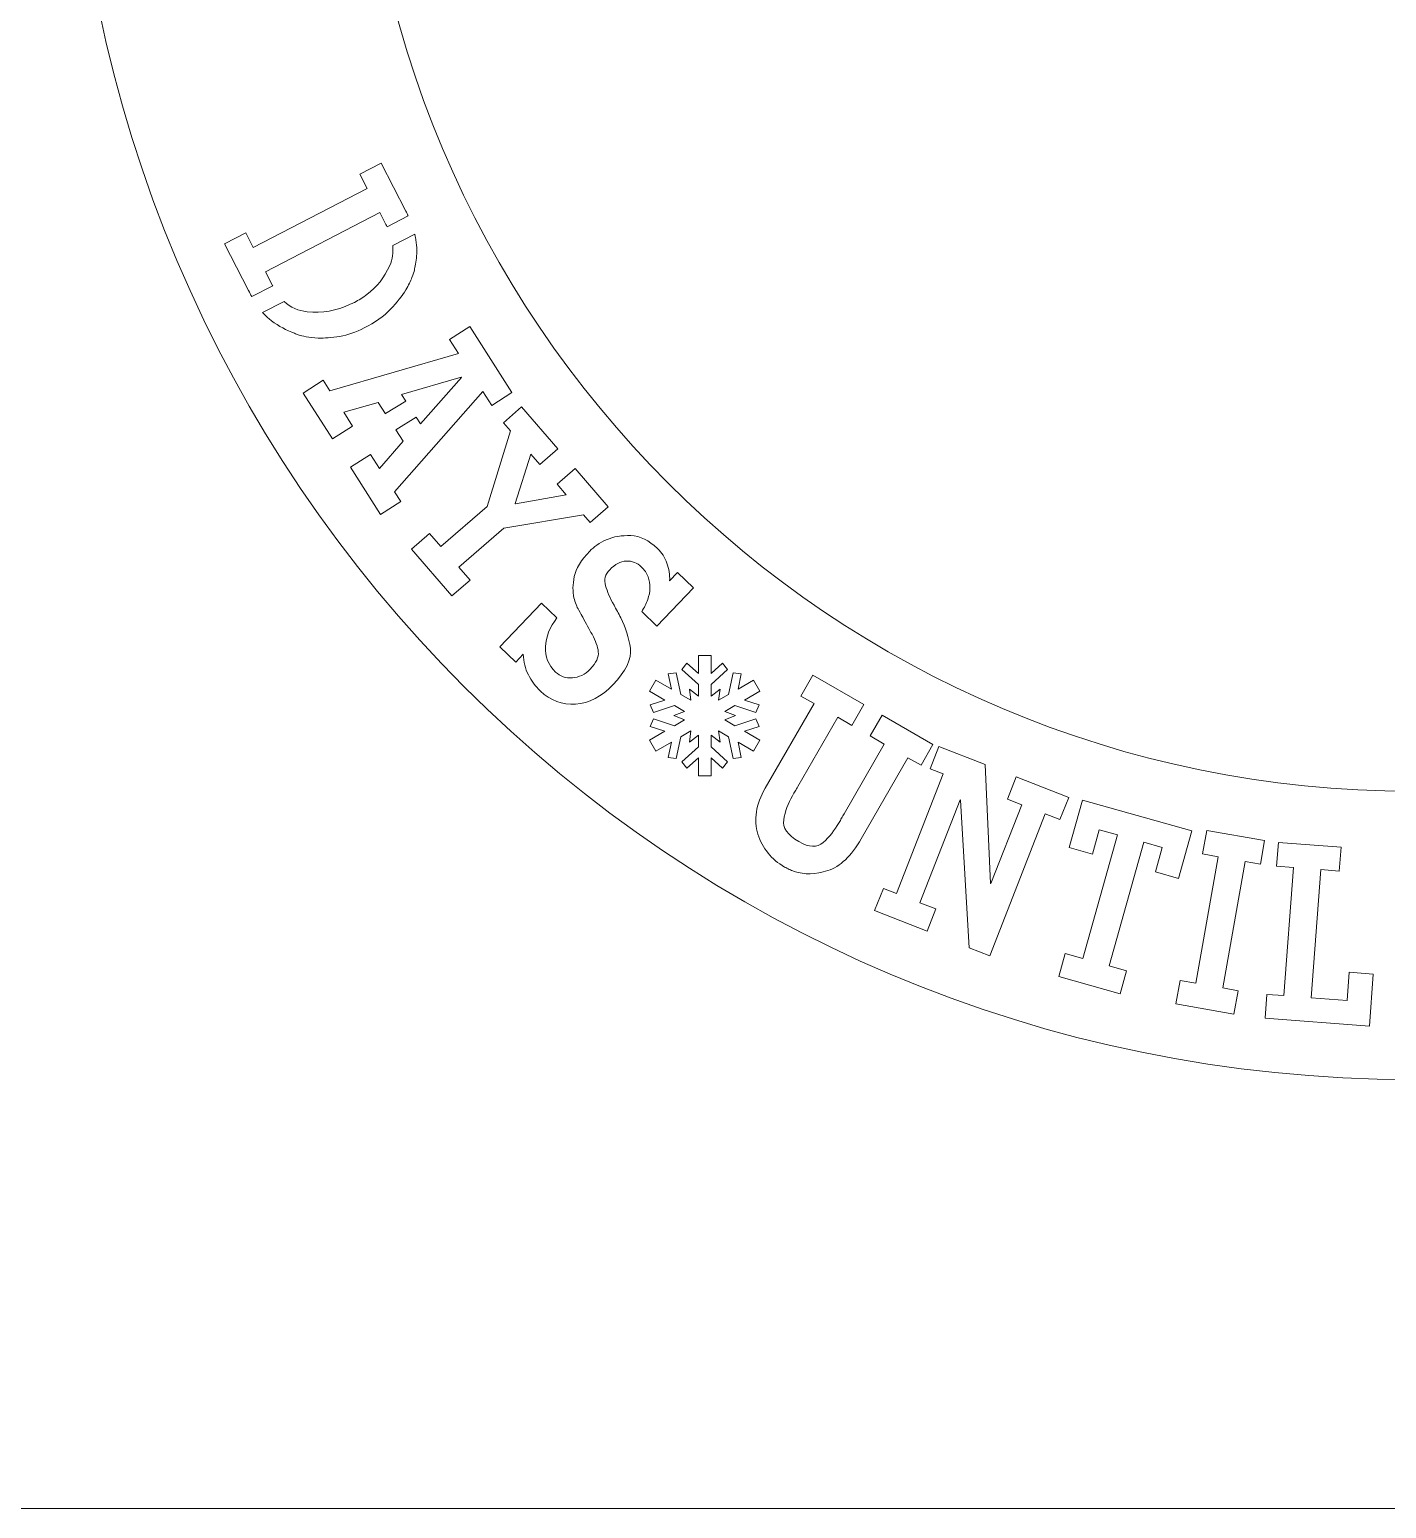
# Model space of a CAD drawing. Header units: millimetres. Extents: x -939 to 939, y -285 to 190.
# Drawn here: x -786.9 to -644.9, y -284.9 to -130.2 of the extents above; entities that cross this region are included whole.
import ezdxf

# ---------------------------------------------------------------- set-up
doc = ezdxf.new("R2010")
doc.units = ezdxf.units.MM
doc.header["$MEASUREMENT"] = 0
doc.layers.add('Camada 1', color=7, linetype='Continuous')

msp = doc.modelspace()

# ---------------------------------------------------------------- linework, layer by layer
at = {"layer": 'Camada 1', "color": 142, "lineweight": 20}
msp.add_lwpolyline([(-880.2749, -284.9035), (167.0521, -284.9035), (167.0521, 109.6433), (-880.2749, 109.6433), (-880.2749, -284.9035)], close=True, dxfattribs=at)
at = {"layer": 'Camada 1', "color": 230, "lineweight": 20}
for points, knots in [([(-642.1886, 64.762), (-642.1886, 64.762), (-663.7384, 64.762), (-663.7384, 64.762), (-663.7384, 64.762), (-665.5862, 64.762), (-667.6647, 64.892), (-668.9794, 64.0884), (-668.9794, 64.0884), (-675.8536, 59.8868), (-681.5182, 40.5179), (-683.2711, 34.4359), (-683.2711, 34.4359), (-683.2711, 34.4359), (-683.2596, 34.4323), (-683.2596, 34.4323), (-683.2596, 34.4323), (-740.6984, 16.8716), (-782.4772, -36.5532), (-782.4772, -99.7415), (-782.4772, -99.7415), (-782.4772, -177.2207), (-719.6678, -240.03), (-642.1886, -240.03), (-642.1886, -240.03), (-564.7093, -240.03), (-501.9001, -177.2207), (-501.9001, -99.7415), (-501.9001, -99.7415), (-501.9001, -36.5532), (-543.6786, 16.8716), (-601.1176, 34.4323), (-601.1176, 34.4323), (-601.1176, 34.4323), (-601.1061, 34.4359), (-601.1061, 34.4359), (-601.1061, 34.4359), (-602.859, 40.5179), (-608.5236, 59.8868), (-615.3978, 64.0884), (-615.3978, 64.0884), (-616.7125, 64.892), (-618.791, 64.762), (-620.6388, 64.762), (-620.6388, 64.762), (-620.6388, 64.762), (-642.1886, 64.762), (-642.1886, 64.762)], [0, 0, 0, 0, 0.07692308, 0.07692308, 0.07692308, 0.07692308, 0.15384615, 0.15384615, 0.15384615, 0.15384615, 0.23076923, 0.23076923, 0.23076923, 0.23076923, 0.30769231, 0.30769231, 0.30769231, 0.30769231, 0.38461538, 0.38461538, 0.38461538, 0.38461538, 0.46153846, 0.46153846, 0.46153846, 0.46153846, 0.53846154, 0.53846154, 0.53846154, 0.53846154, 0.61538462, 0.61538462, 0.61538462, 0.61538462, 0.69230769, 0.69230769, 0.69230769, 0.69230769, 0.76923077, 0.76923077, 0.76923077, 0.76923077, 0.84615385, 0.84615385, 0.84615385, 0.84615385, 1, 1, 1, 1]), ([(-642.1886, 10.3855), (-581.367, 10.3855), (-532.0616, -38.9201), (-532.0616, -99.7415), (-532.0616, -99.7415), (-532.0616, -160.5629), (-581.367, -209.8684), (-642.1886, -209.8684), (-642.1886, -209.8684), (-703.01, -209.8684), (-752.3155, -160.5629), (-752.3155, -99.7415), (-752.3155, -99.7415), (-752.3155, -38.9201), (-703.01, 10.3855), (-642.1886, 10.3855)], [0, 0, 0, 0, 0.2, 0.2, 0.2, 0.2, 0.4, 0.4, 0.4, 0.4, 0.6, 0.6, 0.6, 0.6, 1, 1, 1, 1]), ([(-763.6183, -158.1021), (-763.6183, -158.1021), (-761.4268, -156.9734), (-761.4268, -156.9734), (-761.4268, -156.9734), (-761.4268, -156.9734), (-761.4476, -156.9327), (-761.4476, -156.9327), (-761.4476, -156.9327), (-761.4476, -156.9327), (-762.1836, -155.5078), (-762.1836, -155.5078), (-762.1836, -155.5078), (-762.1836, -155.5078), (-750.2187, -149.3279), (-750.2187, -149.3279), (-750.2187, -149.3279), (-750.2187, -149.3279), (-749.5836, -150.5576), (-749.5836, -150.5576), (-749.5836, -150.5576), (-749.54, -150.6419), (-749.4985, -150.7258), (-749.4588, -150.8092), (-749.4588, -150.8092), (-749.4588, -150.8092), (-747.2439, -149.6684), (-747.2439, -149.6684), (-747.2439, -149.6684), (-747.3206, -149.5012), (-747.4025, -149.33), (-747.4898, -149.1549), (-747.4898, -149.1549), (-747.4898, -149.1549), (-750.081, -144.1378), (-750.081, -144.1378), (-750.081, -144.1378), (-750.081, -144.1378), (-752.3058, -145.287), (-752.3058, -145.287), (-752.3058, -145.287), (-752.3058, -145.287), (-751.5295, -146.7902), (-751.5295, -146.7902), (-751.5295, -146.7902), (-751.5295, -146.7902), (-763.4716, -152.9584), (-763.4716, -152.9584), (-763.4716, -152.9584), (-763.4716, -152.9584), (-764.2481, -151.4552), (-764.2481, -151.4552), (-764.2481, -151.4552), (-764.2481, -151.4552), (-766.473, -152.6043), (-766.473, -152.6043), (-766.473, -152.6043), (-766.473, -152.6043), (-763.9524, -157.4846), (-763.9524, -157.4846), (-763.9524, -157.4846), (-763.8411, -157.7002), (-763.7297, -157.9059), (-763.6183, -158.1021)], [0, 0, 0, 0, 0.05882353, 0.05882353, 0.05882353, 0.05882353, 0.11764706, 0.11764706, 0.11764706, 0.11764706, 0.17647059, 0.17647059, 0.17647059, 0.17647059, 0.23529412, 0.23529412, 0.23529412, 0.23529412, 0.29411765, 0.29411765, 0.29411765, 0.29411765, 0.35294118, 0.35294118, 0.35294118, 0.35294118, 0.41176471, 0.41176471, 0.41176471, 0.41176471, 0.47058824, 0.47058824, 0.47058824, 0.47058824, 0.52941176, 0.52941176, 0.52941176, 0.52941176, 0.58823529, 0.58823529, 0.58823529, 0.58823529, 0.64705882, 0.64705882, 0.64705882, 0.64705882, 0.70588235, 0.70588235, 0.70588235, 0.70588235, 0.76470588, 0.76470588, 0.76470588, 0.76470588, 0.82352941, 0.82352941, 0.82352941, 0.82352941, 0.88235294, 0.88235294, 0.88235294, 0.88235294, 1, 1, 1, 1]), ([(-746.5588, -151.5652), (-746.5588, -151.5652), (-748.8702, -152.7557), (-748.8702, -152.7557), (-748.8702, -152.7557), (-748.7878, -153.4992), (-748.8907, -154.1971), (-749.179, -154.8494), (-749.179, -154.8494), (-749.7359, -156.1095), (-750.535, -157.124), (-751.576, -157.8926), (-751.576, -157.8926), (-751.7827, -158.0489), (-751.9947, -158.1953), (-752.2117, -158.3322), (-752.2117, -158.3322), (-752.4287, -158.4688), (-752.6507, -158.596), (-752.8778, -158.7133), (-752.8778, -158.7133), (-752.9534, -158.7524), (-753.0253, -158.7894), (-753.0935, -158.8247), (-753.0935, -158.8247), (-753.1615, -158.8599), (-753.2368, -158.8905), (-753.3192, -158.9164), (-753.3192, -158.9164), (-754.7537, -159.5916), (-756.2539, -159.8513), (-757.8203, -159.6959), (-757.8203, -159.6959), (-758.7507, -159.6035), (-759.5551, -159.2412), (-760.2335, -158.6085), (-760.2335, -158.6085), (-760.2335, -158.6085), (-762.4819, -159.7665), (-762.4819, -159.7665), (-762.4819, -159.7665), (-762.2583, -160.0278), (-762.0346, -160.2503), (-761.8107, -160.434), (-761.8107, -160.434), (-761.0953, -161.0207), (-760.304, -161.4856), (-759.4366, -161.8288), (-759.4366, -161.8288), (-759.3137, -161.8809), (-759.1856, -161.9343), (-759.0519, -161.9888), (-759.0519, -161.9888), (-758.9183, -162.0433), (-758.7824, -162.0928), (-758.6447, -162.1369), (-758.6447, -162.1369), (-758.5219, -162.189), (-758.2852, -162.2482), (-757.9347, -162.3144), (-757.9347, -162.3144), (-757.584, -162.3805), (-757.1624, -162.4265), (-756.6698, -162.4524), (-756.6698, -162.4524), (-756.0142, -162.4598), (-755.2645, -162.3982), (-754.4213, -162.2678), (-754.4213, -162.2678), (-753.5779, -162.1371), (-752.7174, -161.8451), (-751.8396, -161.3916), (-751.8396, -161.3916), (-750.7195, -160.8132), (-749.8095, -160.1618), (-749.1096, -159.4377), (-749.1096, -159.4377), (-748.4102, -158.7136), (-747.8708, -158.0314), (-747.4924, -157.3907), (-747.4924, -157.3907), (-747.203, -156.9114), (-746.9903, -156.4883), (-746.8538, -156.1212), (-746.8538, -156.1212), (-746.7175, -155.754), (-746.6342, -155.4886), (-746.6039, -155.3245), (-746.6039, -155.3245), (-746.5738, -155.1605), (-746.5302, -154.9566), (-746.4738, -154.7133), (-746.4738, -154.7133), (-746.4174, -154.4698), (-746.3808, -154.1787), (-746.3639, -153.8403), (-746.3639, -153.8403), (-746.3081, -153.317), (-746.3496, -152.6708), (-746.4882, -151.9016), (-746.4882, -151.9016), (-746.5078, -151.7924), (-746.5313, -151.6802), (-746.5588, -151.5652)], [0, 0, 0, 0, 0.03703704, 0.03703704, 0.03703704, 0.03703704, 0.07407407, 0.07407407, 0.07407407, 0.07407407, 0.11111111, 0.11111111, 0.11111111, 0.11111111, 0.14814815, 0.14814815, 0.14814815, 0.14814815, 0.18518519, 0.18518519, 0.18518519, 0.18518519, 0.22222222, 0.22222222, 0.22222222, 0.22222222, 0.25925926, 0.25925926, 0.25925926, 0.25925926, 0.2962963, 0.2962963, 0.2962963, 0.2962963, 0.33333333, 0.33333333, 0.33333333, 0.33333333, 0.37037037, 0.37037037, 0.37037037, 0.37037037, 0.40740741, 0.40740741, 0.40740741, 0.40740741, 0.44444444, 0.44444444, 0.44444444, 0.44444444, 0.48148148, 0.48148148, 0.48148148, 0.48148148, 0.51851852, 0.51851852, 0.51851852, 0.51851852, 0.55555556, 0.55555556, 0.55555556, 0.55555556, 0.59259259, 0.59259259, 0.59259259, 0.59259259, 0.62962963, 0.62962963, 0.62962963, 0.62962963, 0.66666667, 0.66666667, 0.66666667, 0.66666667, 0.7037037, 0.7037037, 0.7037037, 0.7037037, 0.74074074, 0.74074074, 0.74074074, 0.74074074, 0.77777778, 0.77777778, 0.77777778, 0.77777778, 0.81481481, 0.81481481, 0.81481481, 0.81481481, 0.85185185, 0.85185185, 0.85185185, 0.85185185, 0.88888889, 0.88888889, 0.88888889, 0.88888889, 0.92592593, 0.92592593, 0.92592593, 0.92592593, 1, 1, 1, 1]), ([(-746.4236, -170.7376), (-746.4236, -170.7376), (-748.5404, -172.051), (-748.5404, -172.051), (-748.5404, -172.051), (-748.5404, -172.051), (-747.7837, -173.2356), (-747.7837, -173.2356), (-747.7837, -173.2356), (-747.7837, -173.2356), (-750.2406, -176.0824), (-750.2406, -176.0824), (-750.2406, -176.0824), (-750.2406, -176.0824), (-751.175, -174.6196), (-751.175, -174.6196), (-751.175, -174.6196), (-751.175, -174.6196), (-753.2856, -175.9677), (-753.2856, -175.9677), (-753.2856, -175.9677), (-753.2856, -175.9677), (-750.1395, -180.893), (-750.1395, -180.893), (-750.1395, -180.893), (-750.1395, -180.893), (-748.0291, -179.545), (-748.0291, -179.545), (-748.0291, -179.545), (-748.0291, -179.545), (-748.6795, -178.5265), (-748.6795, -178.5265), (-748.6795, -178.5265), (-748.6795, -178.5265), (-739.4218, -168.0509), (-739.4218, -168.0509), (-739.4218, -168.0509), (-739.4218, -168.0509), (-738.4994, -169.4952), (-738.4994, -169.4952), (-738.4994, -169.4952), (-738.4994, -169.4952), (-736.3889, -168.1473), (-736.3889, -168.1473), (-736.3889, -168.1473), (-736.3889, -168.1473), (-740.8004, -161.2407), (-740.8004, -161.2407), (-740.8004, -161.2407), (-740.8004, -161.2407), (-742.9108, -162.5888), (-742.9108, -162.5888), (-742.9108, -162.5888), (-742.9108, -162.5888), (-741.9764, -164.0514), (-741.9764, -164.0514), (-741.9764, -164.0514), (-741.9764, -164.0514), (-755.4327, -167.9538), (-755.4327, -167.9538), (-755.4327, -167.9538), (-755.4327, -167.9538), (-756.1303, -166.8615), (-756.1303, -166.8615), (-756.1303, -166.8615), (-756.1303, -166.8615), (-758.2409, -168.2094), (-758.2409, -168.2094), (-758.2409, -168.2094), (-758.2409, -168.2094), (-755.178, -173.0051), (-755.178, -173.0051), (-755.178, -173.0051), (-755.178, -173.0051), (-753.0673, -171.657), (-753.0673, -171.657), (-753.0673, -171.657), (-753.0673, -171.657), (-753.9898, -170.2128), (-753.9898, -170.2128), (-753.9898, -170.2128), (-753.9898, -170.2128), (-750.3739, -169.1807), (-750.3739, -169.1807), (-750.3739, -169.1807), (-750.3739, -169.1807), (-749.6171, -170.3655), (-749.6171, -170.3655), (-749.6171, -170.3655), (-749.6171, -170.3655), (-749.606, -170.3585), (-749.606, -170.3585), (-749.606, -170.3585), (-749.606, -170.3585), (-747.489, -169.0451), (-747.489, -169.0451), (-747.489, -169.0451), (-747.489, -169.0451), (-747.9323, -168.351), (-747.9323, -168.351), (-747.9323, -168.351), (-747.9323, -168.351), (-741.6961, -166.5316), (-741.6961, -166.5316), (-741.6961, -166.5316), (-741.6961, -166.5316), (-741.6725, -166.5686), (-741.6725, -166.5686), (-741.6725, -166.5686), (-741.6725, -166.5686), (-745.9692, -171.4248), (-745.9692, -171.4248), (-745.9692, -171.4248), (-745.9692, -171.4248), (-746.4126, -170.7306), (-746.4126, -170.7306), (-746.4126, -170.7306), (-746.4126, -170.7306), (-746.4236, -170.7376), (-746.4236, -170.7376)], [0, 0, 0, 0, 0.03225806, 0.03225806, 0.03225806, 0.03225806, 0.06451613, 0.06451613, 0.06451613, 0.06451613, 0.09677419, 0.09677419, 0.09677419, 0.09677419, 0.12903226, 0.12903226, 0.12903226, 0.12903226, 0.16129032, 0.16129032, 0.16129032, 0.16129032, 0.19354839, 0.19354839, 0.19354839, 0.19354839, 0.22580645, 0.22580645, 0.22580645, 0.22580645, 0.25806452, 0.25806452, 0.25806452, 0.25806452, 0.29032258, 0.29032258, 0.29032258, 0.29032258, 0.32258065, 0.32258065, 0.32258065, 0.32258065, 0.35483871, 0.35483871, 0.35483871, 0.35483871, 0.38709677, 0.38709677, 0.38709677, 0.38709677, 0.41935484, 0.41935484, 0.41935484, 0.41935484, 0.4516129, 0.4516129, 0.4516129, 0.4516129, 0.48387097, 0.48387097, 0.48387097, 0.48387097, 0.51612903, 0.51612903, 0.51612903, 0.51612903, 0.5483871, 0.5483871, 0.5483871, 0.5483871, 0.58064516, 0.58064516, 0.58064516, 0.58064516, 0.61290323, 0.61290323, 0.61290323, 0.61290323, 0.64516129, 0.64516129, 0.64516129, 0.64516129, 0.67741935, 0.67741935, 0.67741935, 0.67741935, 0.70967742, 0.70967742, 0.70967742, 0.70967742, 0.74193548, 0.74193548, 0.74193548, 0.74193548, 0.77419355, 0.77419355, 0.77419355, 0.77419355, 0.80645161, 0.80645161, 0.80645161, 0.80645161, 0.83870968, 0.83870968, 0.83870968, 0.83870968, 0.87096774, 0.87096774, 0.87096774, 0.87096774, 0.90322581, 0.90322581, 0.90322581, 0.90322581, 0.93548387, 0.93548387, 0.93548387, 0.93548387, 1, 1, 1, 1]), ([(-728.1962, -181.7487), (-728.1962, -181.7487), (-728.9024, -180.9361), (-728.9024, -180.9361), (-728.9024, -180.9361), (-728.9024, -180.9361), (-737.2383, -182.3304), (-737.2383, -182.3304), (-737.2383, -182.3304), (-737.2383, -182.3304), (-741.944, -186.4208), (-741.944, -186.4208), (-741.944, -186.4208), (-741.944, -186.4208), (-740.7763, -187.764), (-740.7763, -187.764), (-740.7763, -187.764), (-740.7763, -187.764), (-742.6666, -189.4068), (-742.6666, -189.4068), (-742.6666, -189.4068), (-742.6666, -189.4068), (-746.9041, -184.5316), (-746.9041, -184.5316), (-746.9041, -184.5316), (-746.9041, -184.5316), (-745.0141, -182.8888), (-745.0141, -182.8888), (-745.0141, -182.8888), (-745.0141, -182.8888), (-743.8177, -184.2651), (-743.8177, -184.2651), (-743.8177, -184.2651), (-743.8177, -184.2651), (-738.9963, -180.0743), (-738.9963, -180.0743), (-738.9963, -180.0743), (-738.9963, -180.0743), (-736.5271, -172.1641), (-736.5271, -172.1641), (-736.5271, -172.1641), (-736.5271, -172.1641), (-737.2766, -171.3018), (-737.2766, -171.3018), (-737.2766, -171.3018), (-737.2766, -171.3018), (-735.3867, -169.659), (-735.3867, -169.659), (-735.3867, -169.659), (-735.3867, -169.659), (-731.5815, -174.0368), (-731.5815, -174.0368), (-731.5815, -174.0368), (-731.5815, -174.0368), (-733.4715, -175.6797), (-733.4715, -175.6797), (-733.4715, -175.6797), (-733.4715, -175.6797), (-734.4084, -174.6017), (-734.4084, -174.6017), (-734.4084, -174.6017), (-734.4084, -174.6017), (-736.0542, -179.7585), (-736.0542, -179.7585), (-736.0542, -179.7585), (-736.0542, -179.7585), (-736.0254, -179.7916), (-736.0254, -179.7916), (-736.0254, -179.7916), (-736.0254, -179.7916), (-730.7186, -178.8469), (-730.7186, -178.8469), (-730.7186, -178.8469), (-730.7186, -178.8469), (-731.6699, -177.7523), (-731.6699, -177.7523), (-731.6699, -177.7523), (-731.6699, -177.7523), (-729.7799, -176.1096), (-729.7799, -176.1096), (-729.7799, -176.1096), (-729.7799, -176.1096), (-726.3062, -180.1059), (-726.3062, -180.1059), (-726.3062, -180.1059), (-726.3062, -180.1059), (-728.1962, -181.7487), (-728.1962, -181.7487)], [0, 0, 0, 0, 0.04347826, 0.04347826, 0.04347826, 0.04347826, 0.08695652, 0.08695652, 0.08695652, 0.08695652, 0.13043478, 0.13043478, 0.13043478, 0.13043478, 0.17391304, 0.17391304, 0.17391304, 0.17391304, 0.2173913, 0.2173913, 0.2173913, 0.2173913, 0.26086957, 0.26086957, 0.26086957, 0.26086957, 0.30434783, 0.30434783, 0.30434783, 0.30434783, 0.34782609, 0.34782609, 0.34782609, 0.34782609, 0.39130435, 0.39130435, 0.39130435, 0.39130435, 0.43478261, 0.43478261, 0.43478261, 0.43478261, 0.47826087, 0.47826087, 0.47826087, 0.47826087, 0.52173913, 0.52173913, 0.52173913, 0.52173913, 0.56521739, 0.56521739, 0.56521739, 0.56521739, 0.60869565, 0.60869565, 0.60869565, 0.60869565, 0.65217391, 0.65217391, 0.65217391, 0.65217391, 0.69565217, 0.69565217, 0.69565217, 0.69565217, 0.73913043, 0.73913043, 0.73913043, 0.73913043, 0.7826087, 0.7826087, 0.7826087, 0.7826087, 0.82608696, 0.82608696, 0.82608696, 0.82608696, 0.86956522, 0.86956522, 0.86956522, 0.86956522, 0.91304348, 0.91304348, 0.91304348, 0.91304348, 1, 1, 1, 1]), ([(-733.2838, -190.1955), (-733.2838, -190.1955), (-731.6799, -191.7291), (-731.6799, -191.7291), (-731.6799, -191.7291), (-732.4322, -192.7067), (-732.8357, -193.7116), (-732.8904, -194.7435), (-732.8904, -194.7435), (-732.9448, -195.7756), (-732.5858, -196.6611), (-731.813, -197.4), (-731.813, -197.4), (-731.347, -197.8454), (-730.7628, -198.0449), (-730.0595, -197.9982), (-730.0595, -197.9982), (-729.3563, -197.9517), (-728.7398, -197.6513), (-728.21, -197.0973), (-728.21, -197.0973), (-727.5743, -196.4322), (-727.2866, -195.8294), (-727.3469, -195.2885), (-727.3469, -195.2885), (-727.4074, -194.7474), (-727.6251, -194.1328), (-728.0003, -193.4442), (-728.0003, -193.4442), (-728.1532, -193.1801), (-728.3107, -192.9), (-728.4731, -192.6034), (-728.4731, -192.6034), (-728.6353, -192.3068), (-728.8022, -191.9939), (-728.974, -191.6648), (-728.974, -191.6648), (-729.0444, -191.5265), (-729.1844, -191.281), (-729.3938, -190.9276), (-729.3938, -190.9276), (-729.603, -190.5743), (-729.7718, -190.1361), (-729.8999, -189.6129), (-729.8999, -189.6129), (-730.0443, -188.9799), (-730.0306, -188.2446), (-729.8584, -187.4076), (-729.8584, -187.4076), (-729.6863, -186.5705), (-729.1468, -185.678), (-728.2403, -184.7298), (-728.2403, -184.7298), (-728.0402, -184.5205), (-727.7899, -184.3117), (-727.4899, -184.1039), (-727.4899, -184.1039), (-727.1897, -183.8958), (-726.8631, -183.7132), (-726.51, -183.5558), (-726.51, -183.5558), (-725.7473, -183.2246), (-724.8889, -183.0791), (-723.9344, -183.1194), (-723.9344, -183.1194), (-722.9801, -183.1599), (-722.053, -183.6101), (-721.1531, -184.4706), (-721.1531, -184.4706), (-720.7085, -184.8957), (-720.3795, -185.4048), (-720.166, -185.9977), (-720.166, -185.9977), (-719.953, -186.5906), (-719.8574, -187.2061), (-719.8801, -187.8445), (-719.8801, -187.8445), (-719.8801, -187.8445), (-719.0677, -186.9949), (-719.0677, -186.9949), (-719.0677, -186.9949), (-719.0677, -186.9949), (-717.4003, -188.5892), (-717.4003, -188.5892), (-717.4003, -188.5892), (-717.4003, -188.5892), (-721.2146, -192.5785), (-721.2146, -192.5785), (-721.2146, -192.5785), (-721.2146, -192.5785), (-722.8027, -191.0602), (-722.8027, -191.0602), (-722.8027, -191.0602), (-722.5366, -190.6547), (-722.3284, -190.2409), (-722.1781, -189.8188), (-722.1781, -189.8188), (-722.0281, -189.3968), (-721.9482, -188.9901), (-721.9385, -188.5985), (-721.9385, -188.5985), (-721.9277, -188.1846), (-721.9933, -187.792), (-722.1349, -187.4209), (-722.1349, -187.4209), (-722.2766, -187.0497), (-722.5062, -186.7122), (-722.8238, -186.4086), (-722.8238, -186.4086), (-723.2897, -185.9632), (-723.8235, -185.7533), (-724.4254, -185.7789), (-724.4254, -185.7789), (-725.0274, -185.8044), (-725.6051, -186.1065), (-726.1584, -186.6852), (-726.1584, -186.6852), (-726.6292, -187.1777), (-726.7727, -187.7357), (-726.5888, -188.3594), (-726.5888, -188.3594), (-726.4049, -188.9831), (-726.11, -189.6657), (-725.7043, -190.4072), (-725.7043, -190.4072), (-725.5926, -190.6082), (-725.476, -190.8198), (-725.354, -191.0423), (-725.354, -191.0423), (-725.2326, -191.2647), (-725.1163, -191.4878), (-725.0059, -191.7112), (-725.0059, -191.7112), (-724.4815, -192.7312), (-724.143, -193.7972), (-723.9905, -194.9094), (-723.9905, -194.9094), (-723.838, -196.0216), (-724.4504, -197.298), (-725.8278, -198.7386), (-725.8278, -198.7386), (-727.0167, -199.9823), (-728.3144, -200.6507), (-729.7207, -200.7437), (-729.7207, -200.7437), (-731.127, -200.837), (-732.3543, -200.3825), (-733.4022, -199.3804), (-733.4022, -199.3804), (-733.9316, -198.8741), (-734.3548, -198.3048), (-734.6716, -197.6717), (-734.6716, -197.6717), (-734.9885, -197.0388), (-735.165, -196.3281), (-735.2011, -195.5391), (-735.2011, -195.5391), (-735.2011, -195.5391), (-735.9783, -196.3518), (-735.9783, -196.3518), (-735.9783, -196.3518), (-735.9783, -196.3518), (-737.6458, -194.7576), (-737.6458, -194.7576), (-737.6458, -194.7576), (-737.6458, -194.7576), (-733.2838, -190.1955), (-733.2838, -190.1955)], [0, 0, 0, 0, 0.02325581, 0.02325581, 0.02325581, 0.02325581, 0.04651163, 0.04651163, 0.04651163, 0.04651163, 0.06976744, 0.06976744, 0.06976744, 0.06976744, 0.09302326, 0.09302326, 0.09302326, 0.09302326, 0.11627907, 0.11627907, 0.11627907, 0.11627907, 0.13953488, 0.13953488, 0.13953488, 0.13953488, 0.1627907, 0.1627907, 0.1627907, 0.1627907, 0.18604651, 0.18604651, 0.18604651, 0.18604651, 0.20930233, 0.20930233, 0.20930233, 0.20930233, 0.23255814, 0.23255814, 0.23255814, 0.23255814, 0.25581395, 0.25581395, 0.25581395, 0.25581395, 0.27906977, 0.27906977, 0.27906977, 0.27906977, 0.30232558, 0.30232558, 0.30232558, 0.30232558, 0.3255814, 0.3255814, 0.3255814, 0.3255814, 0.34883721, 0.34883721, 0.34883721, 0.34883721, 0.37209302, 0.37209302, 0.37209302, 0.37209302, 0.39534884, 0.39534884, 0.39534884, 0.39534884, 0.41860465, 0.41860465, 0.41860465, 0.41860465, 0.44186047, 0.44186047, 0.44186047, 0.44186047, 0.46511628, 0.46511628, 0.46511628, 0.46511628, 0.48837209, 0.48837209, 0.48837209, 0.48837209, 0.51162791, 0.51162791, 0.51162791, 0.51162791, 0.53488372, 0.53488372, 0.53488372, 0.53488372, 0.55813953, 0.55813953, 0.55813953, 0.55813953, 0.58139535, 0.58139535, 0.58139535, 0.58139535, 0.60465116, 0.60465116, 0.60465116, 0.60465116, 0.62790698, 0.62790698, 0.62790698, 0.62790698, 0.65116279, 0.65116279, 0.65116279, 0.65116279, 0.6744186, 0.6744186, 0.6744186, 0.6744186, 0.69767442, 0.69767442, 0.69767442, 0.69767442, 0.72093023, 0.72093023, 0.72093023, 0.72093023, 0.74418605, 0.74418605, 0.74418605, 0.74418605, 0.76744186, 0.76744186, 0.76744186, 0.76744186, 0.79069767, 0.79069767, 0.79069767, 0.79069767, 0.81395349, 0.81395349, 0.81395349, 0.81395349, 0.8372093, 0.8372093, 0.8372093, 0.8372093, 0.86046512, 0.86046512, 0.86046512, 0.86046512, 0.88372093, 0.88372093, 0.88372093, 0.88372093, 0.90697674, 0.90697674, 0.90697674, 0.90697674, 0.93023256, 0.93023256, 0.93023256, 0.93023256, 0.95348837, 0.95348837, 0.95348837, 0.95348837, 1, 1, 1, 1]), ([(-717.654, -203.5588), (-717.654, -203.5588), (-718.7033, -204.1648), (-718.7033, -204.1648), (-718.7033, -204.1648), (-718.7033, -204.1648), (-719.1863, -206.433), (-719.1863, -206.433), (-719.1863, -206.433), (-719.1863, -206.433), (-720.0396, -206.3235), (-720.0396, -206.3235), (-720.0396, -206.3235), (-720.0396, -206.3235), (-719.7028, -204.742), (-719.7028, -204.742), (-719.7028, -204.742), (-719.7028, -204.742), (-721.3154, -205.6729), (-721.3154, -205.6729), (-721.3154, -205.6729), (-721.3154, -205.6729), (-721.982, -204.5187), (-721.982, -204.5187), (-721.982, -204.5187), (-721.982, -204.5187), (-720.3695, -203.5877), (-720.3695, -203.5877), (-720.3695, -203.5877), (-720.3695, -203.5877), (-721.9055, -203.0894), (-721.9055, -203.0894), (-721.9055, -203.0894), (-721.9055, -203.0894), (-721.5738, -202.2954), (-721.5738, -202.2954), (-721.5738, -202.2954), (-721.5738, -202.2954), (-719.3701, -203.0105), (-719.3701, -203.0105), (-719.3701, -203.0105), (-719.3701, -203.0105), (-718.3202, -202.4045), (-718.3202, -202.4045), (-718.3202, -202.4045), (-718.3202, -202.4045), (-719.4272, -201.9557), (-719.4272, -201.9557), (-719.4272, -201.9557), (-719.4272, -201.9557), (-718.3203, -201.5069), (-718.3203, -201.5069), (-718.3203, -201.5069), (-718.3203, -201.5069), (-719.37, -200.9012), (-719.37, -200.9012), (-719.37, -200.9012), (-719.37, -200.9012), (-721.5757, -201.617), (-721.5757, -201.617), (-721.5757, -201.617), (-721.5757, -201.617), (-721.9074, -200.8233), (-721.9074, -200.8233), (-721.9074, -200.8233), (-721.9074, -200.8233), (-720.3695, -200.3241), (-720.3695, -200.3241), (-720.3695, -200.3241), (-720.3695, -200.3241), (-721.9819, -199.3931), (-721.9819, -199.3931), (-721.9819, -199.3931), (-721.9819, -199.3931), (-721.3155, -198.2388), (-721.3155, -198.2388), (-721.3155, -198.2388), (-721.3155, -198.2388), (-719.7032, -199.1698), (-719.7032, -199.1698), (-719.7032, -199.1698), (-719.7032, -199.1698), (-720.0396, -197.5902), (-720.0396, -197.5902), (-720.0396, -197.5902), (-720.0396, -197.5902), (-719.186, -197.4804), (-719.186, -197.4804), (-719.186, -197.4804), (-719.186, -197.4804), (-718.7034, -199.7468), (-718.7034, -199.7468), (-718.7034, -199.7468), (-718.7034, -199.7468), (-717.654, -200.3528), (-717.654, -200.3528), (-717.654, -200.3528), (-717.654, -200.3528), (-717.8187, -199.1699), (-717.8187, -199.1699), (-717.8187, -199.1699), (-717.8187, -199.1699), (-716.8768, -199.9037), (-716.8768, -199.9037), (-716.8768, -199.9037), (-716.8768, -199.9037), (-716.8768, -198.692), (-716.8768, -198.692), (-716.8768, -198.692), (-716.8768, -198.692), (-718.5996, -197.1396), (-718.5996, -197.1396), (-718.5996, -197.1396), (-718.5996, -197.1396), (-718.0778, -196.4556), (-718.0778, -196.4556), (-718.0778, -196.4556), (-718.0778, -196.4556), (-716.8768, -197.5379), (-716.8768, -197.5379), (-716.8768, -197.5379), (-716.8768, -197.5379), (-716.8767, -195.6759), (-716.8767, -195.6759), (-716.8767, -195.6759), (-716.8767, -195.6759), (-715.5438, -195.6759), (-715.5438, -195.6759), (-715.5438, -195.6759), (-715.5438, -195.6759), (-715.5438, -197.5377), (-715.5438, -197.5377), (-715.5438, -197.5377), (-715.5438, -197.5377), (-714.3439, -196.4568), (-714.3439, -196.4568), (-714.3439, -196.4568), (-714.3439, -196.4568), (-713.8225, -197.1409), (-713.8225, -197.1409), (-713.8225, -197.1409), (-713.8225, -197.1409), (-715.5438, -198.692), (-715.5438, -198.692), (-715.5438, -198.692), (-715.5438, -198.692), (-715.5438, -199.9038), (-715.5438, -199.9038), (-715.5438, -199.9038), (-715.5438, -199.9038), (-714.6019, -199.1699), (-714.6019, -199.1699), (-714.6019, -199.1699), (-714.6019, -199.1699), (-714.7667, -200.3526), (-714.7667, -200.3526), (-714.7667, -200.3526), (-714.7667, -200.3526), (-713.717, -199.7468), (-713.717, -199.7468), (-713.717, -199.7468), (-713.717, -199.7468), (-713.2339, -197.4785), (-713.2339, -197.4785), (-713.2339, -197.4785), (-713.2339, -197.4785), (-712.381, -197.5882), (-712.381, -197.5882), (-712.381, -197.5882), (-712.381, -197.5882), (-712.7175, -199.1698), (-712.7175, -199.1698), (-712.7175, -199.1698), (-712.7175, -199.1698), (-711.1051, -198.2388), (-711.1051, -198.2388), (-711.1051, -198.2388), (-711.1051, -198.2388), (-710.4387, -199.3931), (-710.4387, -199.3931), (-710.4387, -199.3931), (-710.4387, -199.3931), (-712.0508, -200.3238), (-712.0508, -200.3238), (-712.0508, -200.3238), (-712.0508, -200.3238), (-710.5151, -200.8225), (-710.5151, -200.8225), (-710.5151, -200.8225), (-710.5151, -200.8225), (-710.8466, -201.6162), (-710.8466, -201.6162), (-710.8466, -201.6162), (-710.8466, -201.6162), (-713.0503, -200.9008), (-713.0503, -200.9008), (-713.0503, -200.9008), (-713.0503, -200.9008), (-714.1001, -201.5072), (-714.1001, -201.5072), (-714.1001, -201.5072), (-714.1001, -201.5072), (-712.9934, -201.9556), (-712.9934, -201.9556), (-712.9934, -201.9556), (-712.9934, -201.9556), (-714.1002, -202.4045), (-714.1002, -202.4045), (-714.1002, -202.4045), (-714.1002, -202.4045), (-713.0507, -203.0104), (-713.0507, -203.0104), (-713.0507, -203.0104), (-713.0507, -203.0104), (-710.8446, -202.2944), (-710.8446, -202.2944), (-710.8446, -202.2944), (-710.8446, -202.2944), (-710.5129, -203.0882), (-710.5129, -203.0882), (-710.5129, -203.0882), (-710.5129, -203.0882), (-712.0512, -203.5874), (-712.0512, -203.5874), (-712.0512, -203.5874), (-712.0512, -203.5874), (-710.4386, -204.5185), (-710.4386, -204.5185), (-710.4386, -204.5185), (-710.4386, -204.5185), (-711.1051, -205.6729), (-711.1051, -205.6729), (-711.1051, -205.6729), (-711.1051, -205.6729), (-712.7171, -204.7421), (-712.7171, -204.7421), (-712.7171, -204.7421), (-712.7171, -204.7421), (-712.381, -206.3211), (-712.381, -206.3211), (-712.381, -206.3211), (-712.381, -206.3211), (-713.2343, -206.431), (-713.2343, -206.431), (-713.2343, -206.431), (-713.2343, -206.431), (-713.7167, -204.1652), (-713.7167, -204.1652), (-713.7167, -204.1652), (-713.7167, -204.1652), (-714.7666, -203.5588), (-714.7666, -203.5588), (-714.7666, -203.5588), (-714.7666, -203.5588), (-714.6019, -204.7417), (-714.6019, -204.7417), (-714.6019, -204.7417), (-714.6019, -204.7417), (-715.5438, -204.0076), (-715.5438, -204.0076), (-715.5438, -204.0076), (-715.5438, -204.0076), (-715.5438, -205.2193), (-715.5438, -205.2193), (-715.5438, -205.2193), (-715.5438, -205.2193), (-713.8206, -206.7718), (-713.8206, -206.7718), (-713.8206, -206.7718), (-713.8206, -206.7718), (-714.3423, -207.456), (-714.3423, -207.456), (-714.3423, -207.456), (-714.3423, -207.456), (-715.5438, -206.3735), (-715.5438, -206.3735), (-715.5438, -206.3735), (-715.5438, -206.3735), (-715.5438, -208.2356), (-715.5438, -208.2356), (-715.5438, -208.2356), (-715.5438, -208.2356), (-716.8768, -208.2356), (-716.8768, -208.2356), (-716.8768, -208.2356), (-716.8768, -208.2356), (-716.8768, -206.3739), (-716.8768, -206.3739), (-716.8768, -206.3739), (-716.8768, -206.3739), (-718.076, -207.4548), (-718.076, -207.4548), (-718.076, -207.4548), (-718.076, -207.4548), (-718.5978, -206.7708), (-718.5978, -206.7708), (-718.5978, -206.7708), (-718.5978, -206.7708), (-716.8768, -205.2198), (-716.8768, -205.2198), (-716.8768, -205.2198), (-716.8768, -205.2198), (-716.8768, -204.0074), (-716.8768, -204.0074), (-716.8768, -204.0074), (-716.8768, -204.0074), (-717.8187, -204.7417), (-717.8187, -204.7417), (-717.8187, -204.7417), (-717.8187, -204.7417), (-717.654, -203.5588), (-717.654, -203.5588)], [0, 0, 0, 0, 0.01265823, 0.01265823, 0.01265823, 0.01265823, 0.02531646, 0.02531646, 0.02531646, 0.02531646, 0.03797468, 0.03797468, 0.03797468, 0.03797468, 0.05063291, 0.05063291, 0.05063291, 0.05063291, 0.06329114, 0.06329114, 0.06329114, 0.06329114, 0.07594937, 0.07594937, 0.07594937, 0.07594937, 0.08860759, 0.08860759, 0.08860759, 0.08860759, 0.10126582, 0.10126582, 0.10126582, 0.10126582, 0.11392405, 0.11392405, 0.11392405, 0.11392405, 0.12658228, 0.12658228, 0.12658228, 0.12658228, 0.13924051, 0.13924051, 0.13924051, 0.13924051, 0.15189873, 0.15189873, 0.15189873, 0.15189873, 0.16455696, 0.16455696, 0.16455696, 0.16455696, 0.17721519, 0.17721519, 0.17721519, 0.17721519, 0.18987342, 0.18987342, 0.18987342, 0.18987342, 0.20253165, 0.20253165, 0.20253165, 0.20253165, 0.21518987, 0.21518987, 0.21518987, 0.21518987, 0.2278481, 0.2278481, 0.2278481, 0.2278481, 0.24050633, 0.24050633, 0.24050633, 0.24050633, 0.25316456, 0.25316456, 0.25316456, 0.25316456, 0.26582278, 0.26582278, 0.26582278, 0.26582278, 0.27848101, 0.27848101, 0.27848101, 0.27848101, 0.29113924, 0.29113924, 0.29113924, 0.29113924, 0.30379747, 0.30379747, 0.30379747, 0.30379747, 0.3164557, 0.3164557, 0.3164557, 0.3164557, 0.32911392, 0.32911392, 0.32911392, 0.32911392, 0.34177215, 0.34177215, 0.34177215, 0.34177215, 0.35443038, 0.35443038, 0.35443038, 0.35443038, 0.36708861, 0.36708861, 0.36708861, 0.36708861, 0.37974684, 0.37974684, 0.37974684, 0.37974684, 0.39240506, 0.39240506, 0.39240506, 0.39240506, 0.40506329, 0.40506329, 0.40506329, 0.40506329, 0.41772152, 0.41772152, 0.41772152, 0.41772152, 0.43037975, 0.43037975, 0.43037975, 0.43037975, 0.44303797, 0.44303797, 0.44303797, 0.44303797, 0.4556962, 0.4556962, 0.4556962, 0.4556962, 0.46835443, 0.46835443, 0.46835443, 0.46835443, 0.48101266, 0.48101266, 0.48101266, 0.48101266, 0.49367089, 0.49367089, 0.49367089, 0.49367089, 0.50632911, 0.50632911, 0.50632911, 0.50632911, 0.51898734, 0.51898734, 0.51898734, 0.51898734, 0.53164557, 0.53164557, 0.53164557, 0.53164557, 0.5443038, 0.5443038, 0.5443038, 0.5443038, 0.55696203, 0.55696203, 0.55696203, 0.55696203, 0.56962025, 0.56962025, 0.56962025, 0.56962025, 0.58227848, 0.58227848, 0.58227848, 0.58227848, 0.59493671, 0.59493671, 0.59493671, 0.59493671, 0.60759494, 0.60759494, 0.60759494, 0.60759494, 0.62025316, 0.62025316, 0.62025316, 0.62025316, 0.63291139, 0.63291139, 0.63291139, 0.63291139, 0.64556962, 0.64556962, 0.64556962, 0.64556962, 0.65822785, 0.65822785, 0.65822785, 0.65822785, 0.67088608, 0.67088608, 0.67088608, 0.67088608, 0.6835443, 0.6835443, 0.6835443, 0.6835443, 0.69620253, 0.69620253, 0.69620253, 0.69620253, 0.70886076, 0.70886076, 0.70886076, 0.70886076, 0.72151899, 0.72151899, 0.72151899, 0.72151899, 0.73417722, 0.73417722, 0.73417722, 0.73417722, 0.74683544, 0.74683544, 0.74683544, 0.74683544, 0.75949367, 0.75949367, 0.75949367, 0.75949367, 0.7721519, 0.7721519, 0.7721519, 0.7721519, 0.78481013, 0.78481013, 0.78481013, 0.78481013, 0.79746835, 0.79746835, 0.79746835, 0.79746835, 0.81012658, 0.81012658, 0.81012658, 0.81012658, 0.82278481, 0.82278481, 0.82278481, 0.82278481, 0.83544304, 0.83544304, 0.83544304, 0.83544304, 0.84810127, 0.84810127, 0.84810127, 0.84810127, 0.86075949, 0.86075949, 0.86075949, 0.86075949, 0.87341772, 0.87341772, 0.87341772, 0.87341772, 0.88607595, 0.88607595, 0.88607595, 0.88607595, 0.89873418, 0.89873418, 0.89873418, 0.89873418, 0.91139241, 0.91139241, 0.91139241, 0.91139241, 0.92405063, 0.92405063, 0.92405063, 0.92405063, 0.93670886, 0.93670886, 0.93670886, 0.93670886, 0.94936709, 0.94936709, 0.94936709, 0.94936709, 0.96202532, 0.96202532, 0.96202532, 0.96202532, 0.97468354, 0.97468354, 0.97468354, 0.97468354, 1, 1, 1, 1]), ([(-706.1348, -199.9032), (-706.1348, -199.9032), (-704.8844, -197.7335), (-704.8844, -197.7335), (-704.8844, -197.7335), (-704.8844, -197.7335), (-699.5542, -200.8049), (-699.5542, -200.8049), (-699.5542, -200.8049), (-699.5542, -200.8049), (-700.8046, -202.9746), (-700.8046, -202.9746), (-700.8046, -202.9746), (-700.8046, -202.9746), (-702.2893, -202.119), (-702.2893, -202.119), (-702.2893, -202.119), (-702.2893, -202.119), (-706.4739, -209.3812), (-706.4739, -209.3812), (-706.4739, -209.3812), (-706.525, -209.4697), (-706.5719, -209.5509), (-706.6144, -209.6247), (-706.6144, -209.6247), (-706.6568, -209.6985), (-706.6993, -209.7723), (-706.7419, -209.8461), (-706.7419, -209.8461), (-706.7845, -209.9199), (-706.829, -209.9975), (-706.8759, -210.0785), (-706.8759, -210.0785), (-706.9227, -210.1598), (-706.9715, -210.2447), (-707.0226, -210.3333), (-707.0226, -210.3333), (-707.4989, -211.1597), (-707.8036, -211.9968), (-707.9369, -212.8441), (-707.9369, -212.8441), (-708.0701, -213.6913), (-707.5466, -214.4552), (-706.3662, -215.1352), (-706.3662, -215.1352), (-705.2876, -215.7567), (-704.4341, -215.7864), (-703.806, -215.2245), (-703.806, -215.2245), (-703.1777, -214.6622), (-702.6254, -213.9678), (-702.1493, -213.1415), (-702.1493, -213.1415), (-702.1066, -213.0676), (-702.0619, -212.9901), (-702.0152, -212.9089), (-702.0152, -212.9089), (-701.9684, -212.8276), (-701.9238, -212.7501), (-701.8812, -212.6764), (-701.8812, -212.6764), (-701.8387, -212.6025), (-701.7941, -212.5251), (-701.7473, -212.444), (-701.7473, -212.444), (-701.7005, -212.3628), (-701.6559, -212.2853), (-701.6132, -212.2115), (-701.6132, -212.2115), (-701.6132, -212.2115), (-697.4159, -204.9273), (-697.4159, -204.9273), (-697.4159, -204.9273), (-697.4159, -204.9273), (-698.9008, -204.0717), (-698.9008, -204.0717), (-698.9008, -204.0717), (-698.9008, -204.0717), (-697.6505, -201.9018), (-697.6505, -201.9018), (-697.6505, -201.9018), (-697.6505, -201.9018), (-692.3205, -204.9733), (-692.3205, -204.9733), (-692.3205, -204.9733), (-692.3205, -204.9733), (-693.5705, -207.143), (-693.5705, -207.143), (-693.5705, -207.143), (-693.5705, -207.143), (-694.9411, -206.3531), (-694.9411, -206.3531), (-694.9411, -206.3531), (-694.9411, -206.3531), (-699.8275, -214.833), (-699.8275, -214.833), (-699.8275, -214.833), (-700.8736, -216.6486), (-702.039, -217.7615), (-703.3235, -218.1714), (-703.3235, -218.1714), (-704.6079, -218.5815), (-705.7812, -218.6082), (-706.8436, -218.2517), (-706.8436, -218.2517), (-707.0256, -218.1862), (-707.2001, -218.1152), (-707.3672, -218.0384), (-707.3672, -218.0384), (-707.5343, -217.9617), (-707.6943, -217.8795), (-707.8464, -217.7917), (-707.8464, -217.7917), (-709.2298, -216.9947), (-710.1591, -215.8497), (-710.6344, -214.3568), (-710.6344, -214.3568), (-711.1095, -212.864), (-710.854, -211.2615), (-709.8674, -209.5493), (-709.8674, -209.5493), (-709.8674, -209.5493), (-704.7641, -200.693), (-704.7641, -200.693), (-704.7641, -200.693), (-704.7641, -200.693), (-706.1348, -199.9032), (-706.1348, -199.9032)], [0, 0, 0, 0, 0.03030303, 0.03030303, 0.03030303, 0.03030303, 0.06060606, 0.06060606, 0.06060606, 0.06060606, 0.09090909, 0.09090909, 0.09090909, 0.09090909, 0.12121212, 0.12121212, 0.12121212, 0.12121212, 0.15151515, 0.15151515, 0.15151515, 0.15151515, 0.18181818, 0.18181818, 0.18181818, 0.18181818, 0.21212121, 0.21212121, 0.21212121, 0.21212121, 0.24242424, 0.24242424, 0.24242424, 0.24242424, 0.27272727, 0.27272727, 0.27272727, 0.27272727, 0.3030303, 0.3030303, 0.3030303, 0.3030303, 0.33333333, 0.33333333, 0.33333333, 0.33333333, 0.36363636, 0.36363636, 0.36363636, 0.36363636, 0.39393939, 0.39393939, 0.39393939, 0.39393939, 0.42424242, 0.42424242, 0.42424242, 0.42424242, 0.45454545, 0.45454545, 0.45454545, 0.45454545, 0.48484848, 0.48484848, 0.48484848, 0.48484848, 0.51515152, 0.51515152, 0.51515152, 0.51515152, 0.54545455, 0.54545455, 0.54545455, 0.54545455, 0.57575758, 0.57575758, 0.57575758, 0.57575758, 0.60606061, 0.60606061, 0.60606061, 0.60606061, 0.63636364, 0.63636364, 0.63636364, 0.63636364, 0.66666667, 0.66666667, 0.66666667, 0.66666667, 0.6969697, 0.6969697, 0.6969697, 0.6969697, 0.72727273, 0.72727273, 0.72727273, 0.72727273, 0.75757576, 0.75757576, 0.75757576, 0.75757576, 0.78787879, 0.78787879, 0.78787879, 0.78787879, 0.81818182, 0.81818182, 0.81818182, 0.81818182, 0.84848485, 0.84848485, 0.84848485, 0.84848485, 0.87878788, 0.87878788, 0.87878788, 0.87878788, 0.90909091, 0.90909091, 0.90909091, 0.90909091, 0.93939394, 0.93939394, 0.93939394, 0.93939394, 1, 1, 1, 1]), ([(-688.5249, -226.2402), (-688.5249, -226.2402), (-689.4312, -210.79), (-689.4312, -210.79), (-689.4312, -210.79), (-689.4312, -210.79), (-689.4721, -210.774), (-689.4721, -210.774), (-689.4721, -210.774), (-689.4721, -210.774), (-693.6866, -221.5275), (-693.6866, -221.5275), (-693.6866, -221.5275), (-693.6866, -221.5275), (-692.0297, -222.1769), (-692.0297, -222.1769), (-692.0297, -222.1769), (-692.0297, -222.1769), (-692.9435, -224.5085), (-692.9435, -224.5085), (-692.9435, -224.5085), (-692.9435, -224.5085), (-698.4257, -222.36), (-698.4257, -222.36), (-698.4257, -222.36), (-698.4257, -222.36), (-697.5119, -220.0284), (-697.5119, -220.0284), (-697.5119, -220.0284), (-697.5119, -220.0284), (-696.1411, -220.5656), (-696.1411, -220.5656), (-696.1411, -220.5656), (-696.1411, -220.5656), (-691.2367, -208.0514), (-691.2367, -208.0514), (-691.2367, -208.0514), (-691.2367, -208.0514), (-692.6073, -207.5141), (-692.6073, -207.5141), (-692.6073, -207.5141), (-692.6073, -207.5141), (-691.6936, -205.1826), (-691.6936, -205.1826), (-691.6936, -205.1826), (-691.6936, -205.1826), (-686.8455, -207.0827), (-686.8455, -207.0827), (-686.8455, -207.0827), (-686.8455, -207.0827), (-686.2899, -219.5139), (-686.2899, -219.5139), (-686.2899, -219.5139), (-686.2899, -219.5139), (-686.2491, -219.5298), (-686.2491, -219.5298), (-686.2491, -219.5298), (-686.2491, -219.5298), (-683.0136, -211.2742), (-683.0136, -211.2742), (-683.0136, -211.2742), (-683.0136, -211.2742), (-684.5272, -210.6808), (-684.5272, -210.6808), (-684.5272, -210.6808), (-684.5272, -210.6808), (-683.6135, -208.3494), (-683.6135, -208.3494), (-683.6135, -208.3494), (-683.6135, -208.3494), (-678.1108, -210.5061), (-678.1108, -210.5061), (-678.1108, -210.5061), (-678.1108, -210.5061), (-679.0245, -212.8374), (-679.0245, -212.8374), (-679.0245, -212.8374), (-679.0245, -212.8374), (-680.5587, -212.2361), (-680.5587, -212.2361), (-680.5587, -212.2361), (-680.5587, -212.2361), (-686.3771, -227.0821), (-686.3771, -227.0821), (-686.3771, -227.0821), (-686.3771, -227.0821), (-688.5249, -226.2402), (-688.5249, -226.2402)], [0, 0, 0, 0, 0.04347826, 0.04347826, 0.04347826, 0.04347826, 0.08695652, 0.08695652, 0.08695652, 0.08695652, 0.13043478, 0.13043478, 0.13043478, 0.13043478, 0.17391304, 0.17391304, 0.17391304, 0.17391304, 0.2173913, 0.2173913, 0.2173913, 0.2173913, 0.26086957, 0.26086957, 0.26086957, 0.26086957, 0.30434783, 0.30434783, 0.30434783, 0.30434783, 0.34782609, 0.34782609, 0.34782609, 0.34782609, 0.39130435, 0.39130435, 0.39130435, 0.39130435, 0.43478261, 0.43478261, 0.43478261, 0.43478261, 0.47826087, 0.47826087, 0.47826087, 0.47826087, 0.52173913, 0.52173913, 0.52173913, 0.52173913, 0.56521739, 0.56521739, 0.56521739, 0.56521739, 0.60869565, 0.60869565, 0.60869565, 0.60869565, 0.65217391, 0.65217391, 0.65217391, 0.65217391, 0.69565217, 0.69565217, 0.69565217, 0.69565217, 0.73913043, 0.73913043, 0.73913043, 0.73913043, 0.7826087, 0.7826087, 0.7826087, 0.7826087, 0.82608696, 0.82608696, 0.82608696, 0.82608696, 0.86956522, 0.86956522, 0.86956522, 0.86956522, 0.91304348, 0.91304348, 0.91304348, 0.91304348, 1, 1, 1, 1]), ([(-675.6386, -216.4466), (-675.6386, -216.4466), (-678.0705, -215.761), (-678.0705, -215.761), (-678.0705, -215.761), (-678.0705, -215.761), (-676.6697, -210.7929), (-676.6697, -210.7929), (-676.6697, -210.7929), (-676.6697, -210.7929), (-665.2084, -214.0244), (-665.2084, -214.0244), (-665.2084, -214.0244), (-665.2084, -214.0244), (-666.6091, -218.9924), (-666.6091, -218.9924), (-666.6091, -218.9924), (-666.6091, -218.9924), (-669.0409, -218.3066), (-669.0409, -218.3066), (-669.0409, -218.3066), (-669.0409, -218.3066), (-668.3198, -215.7489), (-668.3198, -215.7489), (-668.3198, -215.7489), (-668.3198, -215.7489), (-670.2441, -215.2062), (-670.2441, -215.2062), (-670.2441, -215.2062), (-670.2441, -215.2062), (-673.8915, -228.143), (-673.8915, -228.143), (-673.8915, -228.143), (-673.8915, -228.143), (-672.0518, -228.6617), (-672.0518, -228.6617), (-672.0518, -228.6617), (-672.0518, -228.6617), (-672.7313, -231.0719), (-672.7313, -231.0719), (-672.7313, -231.0719), (-672.7313, -231.0719), (-679.1599, -229.2594), (-679.1599, -229.2594), (-679.1599, -229.2594), (-679.1599, -229.2594), (-678.4803, -226.8492), (-678.4803, -226.8492), (-678.4803, -226.8492), (-678.4803, -226.8492), (-676.6405, -227.3678), (-676.6405, -227.3678), (-676.6405, -227.3678), (-676.6405, -227.3678), (-672.9931, -214.4313), (-672.9931, -214.4313), (-672.9931, -214.4313), (-672.9931, -214.4313), (-674.9175, -213.8888), (-674.9175, -213.8888), (-674.9175, -213.8888), (-674.9175, -213.8888), (-675.6386, -216.4466), (-675.6386, -216.4466)], [0, 0, 0, 0, 0.05882353, 0.05882353, 0.05882353, 0.05882353, 0.11764706, 0.11764706, 0.11764706, 0.11764706, 0.17647059, 0.17647059, 0.17647059, 0.17647059, 0.23529412, 0.23529412, 0.23529412, 0.23529412, 0.29411765, 0.29411765, 0.29411765, 0.29411765, 0.35294118, 0.35294118, 0.35294118, 0.35294118, 0.41176471, 0.41176471, 0.41176471, 0.41176471, 0.47058824, 0.47058824, 0.47058824, 0.47058824, 0.52941176, 0.52941176, 0.52941176, 0.52941176, 0.58823529, 0.58823529, 0.58823529, 0.58823529, 0.64705882, 0.64705882, 0.64705882, 0.64705882, 0.70588235, 0.70588235, 0.70588235, 0.70588235, 0.76470588, 0.76470588, 0.76470588, 0.76470588, 0.82352941, 0.82352941, 0.82352941, 0.82352941, 0.88235294, 0.88235294, 0.88235294, 0.88235294, 1, 1, 1, 1]), ([(-660.8281, -233.1969), (-660.8281, -233.1969), (-666.8858, -232.1251), (-666.8858, -232.1251), (-666.8858, -232.1251), (-666.8858, -232.1251), (-666.4494, -229.6591), (-666.4494, -229.6591), (-666.4494, -229.6591), (-666.4494, -229.6591), (-664.8052, -229.9501), (-664.8052, -229.9501), (-664.8052, -229.9501), (-664.8052, -229.9501), (-662.4633, -216.7148), (-662.4633, -216.7148), (-662.4633, -216.7148), (-662.4633, -216.7148), (-664.1075, -216.4238), (-664.1075, -216.4238), (-664.1075, -216.4238), (-664.1075, -216.4238), (-663.6711, -213.9579), (-663.6711, -213.9579), (-663.6711, -213.9579), (-663.6711, -213.9579), (-657.6135, -215.0298), (-657.6135, -215.0298), (-657.6135, -215.0298), (-657.6135, -215.0298), (-658.0497, -217.4956), (-658.0497, -217.4956), (-658.0497, -217.4956), (-658.0497, -217.4956), (-659.6508, -217.2124), (-659.6508, -217.2124), (-659.6508, -217.2124), (-659.6508, -217.2124), (-661.9926, -230.4476), (-661.9926, -230.4476), (-661.9926, -230.4476), (-661.9926, -230.4476), (-660.3917, -230.731), (-660.3917, -230.731), (-660.3917, -230.731), (-660.3917, -230.731), (-660.8281, -233.1969), (-660.8281, -233.1969)], [0, 0, 0, 0, 0.07692308, 0.07692308, 0.07692308, 0.07692308, 0.15384615, 0.15384615, 0.15384615, 0.15384615, 0.23076923, 0.23076923, 0.23076923, 0.23076923, 0.30769231, 0.30769231, 0.30769231, 0.30769231, 0.38461538, 0.38461538, 0.38461538, 0.38461538, 0.46153846, 0.46153846, 0.46153846, 0.46153846, 0.53846154, 0.53846154, 0.53846154, 0.53846154, 0.61538462, 0.61538462, 0.61538462, 0.61538462, 0.69230769, 0.69230769, 0.69230769, 0.69230769, 0.76923077, 0.76923077, 0.76923077, 0.76923077, 0.84615385, 0.84615385, 0.84615385, 0.84615385, 1, 1, 1, 1]), ([(-646.6445, -234.4418), (-646.6445, -234.4418), (-657.5547, -233.6126), (-657.5547, -233.6126), (-657.5547, -233.6126), (-657.5547, -233.6126), (-657.3648, -231.1155), (-657.3648, -231.1155), (-657.3648, -231.1155), (-657.3648, -231.1155), (-655.5902, -231.2503), (-655.5902, -231.2503), (-655.5902, -231.2503), (-655.5902, -231.2503), (-654.5715, -217.8481), (-654.5715, -217.8481), (-654.5715, -217.8481), (-654.5715, -217.8481), (-656.3462, -217.7133), (-656.3462, -217.7133), (-656.3462, -217.7133), (-656.3462, -217.7133), (-656.1564, -215.2164), (-656.1564, -215.2164), (-656.1564, -215.2164), (-656.1564, -215.2164), (-649.6058, -215.7142), (-649.6058, -215.7142), (-649.6058, -215.7142), (-649.6058, -215.7142), (-649.7957, -218.211), (-649.7957, -218.211), (-649.7957, -218.211), (-649.7957, -218.211), (-651.7236, -218.0646), (-651.7236, -218.0646), (-651.7236, -218.0646), (-651.7236, -218.0646), (-652.7423, -231.4668), (-652.7423, -231.4668), (-652.7423, -231.4668), (-652.7423, -231.4668), (-648.9742, -231.7533), (-648.9742, -231.7533), (-648.9742, -231.7533), (-648.9742, -231.7533), (-648.7494, -228.7978), (-648.7494, -228.7978), (-648.7494, -228.7978), (-648.7494, -228.7978), (-646.2302, -228.9893), (-646.2302, -228.9893), (-646.2302, -228.9893), (-646.2302, -228.9893), (-646.6445, -234.4418), (-646.6445, -234.4418)], [0, 0, 0, 0, 0.06666667, 0.06666667, 0.06666667, 0.06666667, 0.13333333, 0.13333333, 0.13333333, 0.13333333, 0.2, 0.2, 0.2, 0.2, 0.26666667, 0.26666667, 0.26666667, 0.26666667, 0.33333333, 0.33333333, 0.33333333, 0.33333333, 0.4, 0.4, 0.4, 0.4, 0.46666667, 0.46666667, 0.46666667, 0.46666667, 0.53333333, 0.53333333, 0.53333333, 0.53333333, 0.6, 0.6, 0.6, 0.6, 0.66666667, 0.66666667, 0.66666667, 0.66666667, 0.73333333, 0.73333333, 0.73333333, 0.73333333, 0.8, 0.8, 0.8, 0.8, 0.86666667, 0.86666667, 0.86666667, 0.86666667, 1, 1, 1, 1])]:
    msp.add_open_spline(points, degree=3, knots=knots, dxfattribs=at)

doc.saveas('drawing.dxf')
